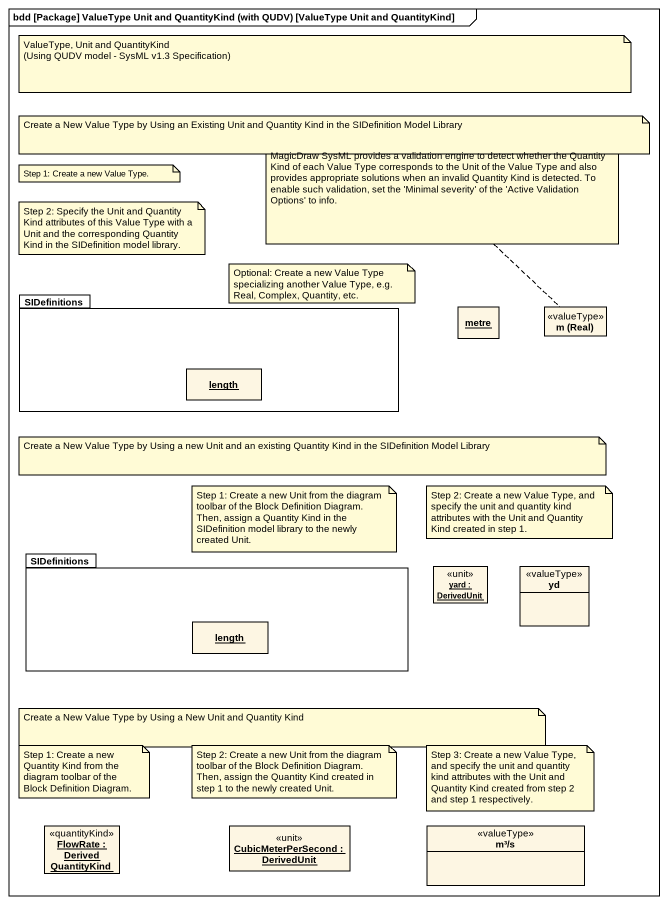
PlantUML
@startuml
mainframe bdd [Package] ValueType Unit and QuantityKind (with QUDV) [ValueType Unit and QuantityKind]
hide circle
hide empty members
package SIDefinitions {
  object length
}
object metre
class "m (Real)" as m_Real <<valueType>>
package "SIDefinitions" as SIDefinitions_2 {
  object "length" as length_2
}
object "yard : DerivedUnit" as yard <<unit>>
class yd <<valueType>>
object "FlowRate : DerivedQuantityKind" as FlowRate <<quantityKind>>
object "CubicMeterPerSecond : DerivedUnit" as CubicMeterPerSecond <<unit>>
class "m³/s" as m_s <<valueType>>
note as N1
  ValueType, Unit and QuantityKind
  (Using QUDV model - SysML v1.3 Specification)
end note
note as N2
  Create a New Value Type by Using an Existing Unit and Quantity Kind in the SIDefinition Model Library
end note
note as N3
  Step 1: Create a new Value Type.
end note
note top of m_Real : MagicDraw SysML provides a validation engine to detect whether the Quantity Kind of each Value Type corresponds to the Unit of the Value Type and also provides appropriate solutions when an invalid Quantity Kind is detected. To enable such validation, set the 'Minimal severity' of the 'Active Validation Options' to info.
note as N5
  Step 2: Specify the Unit and Quantity Kind attributes of this Value Type with a Unit and the corresponding Quantity Kind in the SIDefinition model library.
end note
note as N6
  Optional: Create a new Value Type specializing another Value Type, e.g. Real, Complex, Quantity, etc.
end note
note as N7
  Create a New Value Type by Using a new Unit and an existing Quantity Kind in the SIDefinition Model Library
end note
note as N8
  Step 1: Create a new Unit from the diagram toolbar of the Block Definition Diagram. Then, assign a Quantity Kind in the SIDefinition model library to the newly created Unit.
end note
note as N9
  Step 2: Create a new Value Type, and specify the unit and quantity kind attributes with the Unit and Quantity Kind created in step 1.
end note
note as N10
  Create a New Value Type by Using a New Unit and Quantity Kind
end note
note as N11
  Step 1: Create a new Quantity Kind from the diagram toolbar of the Block Definition Diagram.
end note
note as N12
  Step 2: Create a new Unit from the diagram toolbar of the Block Definition Diagram. Then, assign the Quantity Kind created in step 1 to the newly created Unit.
end note
note as N13
  Step 3: Create a new Value Type, and specify the unit and quantity kind attributes with the Unit and Quantity Kind created from step 2 and step 1 respectively.
end note
@enduml
